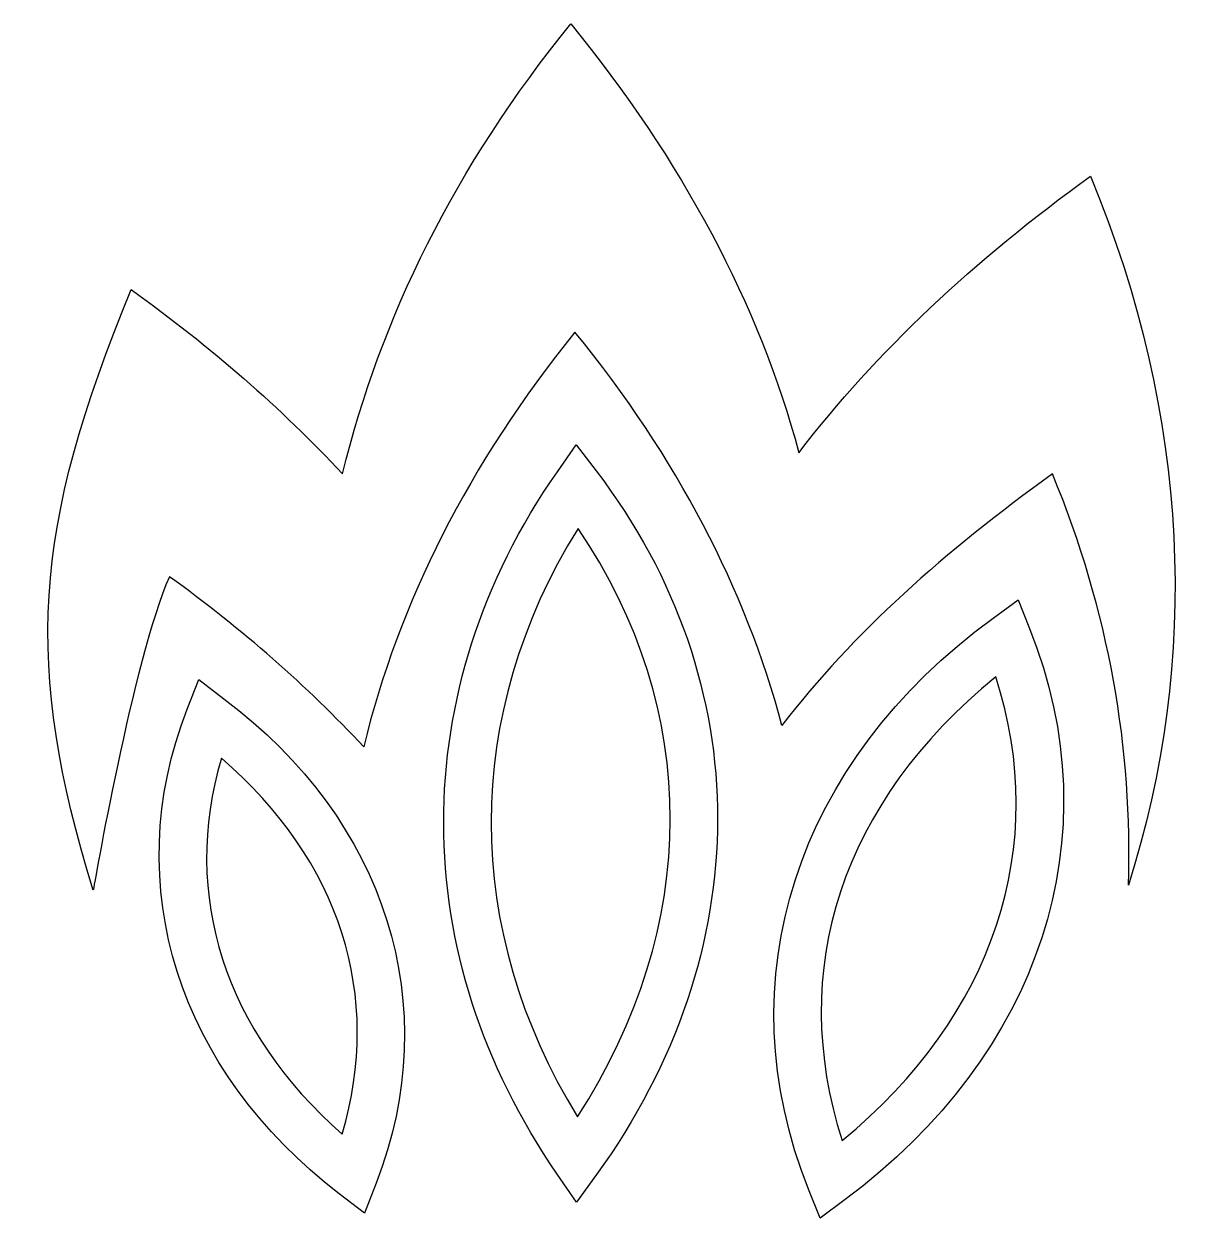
# Model space of a CAD drawing. Header units: centimetres. Extents: x -9.6 to 9.7, y -9.9 to 9.7.
import ezdxf

# ---------------------------------------------------------------- set-up
doc = ezdxf.new("R2010")
doc.units = ezdxf.units.CM
doc.header["$MEASUREMENT"] = 0
doc.layers.add('Layer 1', color=7, linetype='Continuous')

msp = doc.modelspace()

# ---------------------------------------------------------------- linework, layer by layer
at = {"layer": 'Layer 1'}
for points, knots in [([(-0.62856, 9.67228), (-2.52072, 7.33685), (-3.74954, 4.85063), (-4.3697, 2.29289), (-4.3697, 2.29289), (-5.37861, 3.37302), (-6.5255, 4.37219), (-7.83532, 5.31448), (-7.83532, 5.31448), (-9.45891, 1.40239), (-9.59668, -0.8681), (-8.45865, -4.53039), (-8.45865, -4.53039), (-8.45865, -4.53039), (-7.80619, -0.74877), (-7.21073, 0.60752), (-7.21073, 0.60752), (-6.00633, -0.25853), (-4.95074, -1.18896), (-4.02308, -2.18214), (-4.02308, -2.18214), (-3.45297, 0.16957), (-2.29841, 2.46983), (-0.55873, 4.61744), (-0.55873, 4.61744), (1.12293, 2.55602), (2.23507, 0.4076), (2.83579, -1.83299), (2.83579, -1.83299), (3.99802, -0.3168), (5.51965, 1.03283), (7.27135, 2.29293), (7.27135, 2.29293), (8.2058, 0.04132), (8.59101, -2.24072), (8.51793, -4.44872), (8.51793, -4.44872), (9.69387, -0.75641), (9.53426, 3.2229), (7.89469, 7.17383), (7.89469, 7.17383), (5.98954, 5.80308), (4.37771, 4.28988), (3.11385, 2.64077), (3.11385, 2.64077), (2.46037, 5.07791), (1.20027, 7.43042), (-0.62856, 9.67228)], [0, 0, 0, 0, 0.07692308, 0.07692308, 0.07692308, 0.07692308, 0.15384615, 0.15384615, 0.15384615, 0.15384615, 0.23076923, 0.23076923, 0.23076923, 0.23076923, 0.30769231, 0.30769231, 0.30769231, 0.30769231, 0.38461538, 0.38461538, 0.38461538, 0.38461538, 0.46153846, 0.46153846, 0.46153846, 0.46153846, 0.53846154, 0.53846154, 0.53846154, 0.53846154, 0.61538462, 0.61538462, 0.61538462, 0.61538462, 0.69230769, 0.69230769, 0.69230769, 0.69230769, 0.76923077, 0.76923077, 0.76923077, 0.76923077, 0.84615385, 0.84615385, 0.84615385, 0.84615385, 1, 1, 1, 1]), ([(-0.53895, 2.76989), (-0.53895, 2.76989), (-0.84737, 2.32848), (-0.84737, 2.32848), (-0.84737, 2.32848), (-3.34215, -1.24998), (-3.32335, -5.60892), (-0.84864, -9.19139), (-0.84864, -9.19139), (-0.84864, -9.19139), (-0.53112, -9.65123), (-0.53112, -9.65123), (-0.53112, -9.65123), (-0.53112, -9.65123), (-0.20432, -9.19792), (-0.20432, -9.19792), (-0.20432, -9.19792), (2.4281, -5.55136), (2.45437, -1.14443), (-0.2109, 2.3416), (-0.2109, 2.3416), (-0.2109, 2.3416), (-0.53897, 2.7699), (-0.53897, 2.7699), (-0.53897, 2.7699), (-0.53897, 2.7699), (-0.53895, 2.76989), (-0.53895, 2.76989)], [0, 0, 0, 0, 0.125, 0.125, 0.125, 0.125, 0.25, 0.25, 0.25, 0.25, 0.375, 0.375, 0.375, 0.375, 0.5, 0.5, 0.5, 0.5, 0.625, 0.625, 0.625, 0.625, 0.75, 0.75, 0.75, 0.75, 1, 1, 1, 1]), ([(-0.50867, 1.39943), (1.51708, -1.58817), (1.50283, -5.11932), (-0.5166, -8.25041), (-0.5166, -8.25041), (-2.40151, -5.1789), (-2.41015, -1.66445), (-0.50867, 1.39948), (-0.50867, 1.39948), (-0.50867, 1.39948), (-0.50867, 1.39943), (-0.50867, 1.39943)], [0, 0, 0, 0, 0.25, 0.25, 0.25, 0.25, 0.5, 0.5, 0.5, 0.5, 1, 1, 1, 1]), ([(6.70732, 0.22665), (6.70732, 0.22665), (6.2988, -0.07249), (6.2988, -0.07249), (6.2988, -0.07249), (3.0549, -2.44132), (1.90363, -6.00974), (3.27059, -9.43504), (3.27059, -9.43504), (3.27059, -9.43504), (3.46035, -9.91069), (3.46035, -9.91069), (3.46035, -9.91069), (3.46035, -9.91069), (3.87149, -9.60497), (3.87149, -9.60497), (3.87149, -9.60497), (7.07048, -7.23357), (8.26476, -3.65465), (6.89704, -0.24368), (6.89704, -0.24368), (6.89704, -0.24368), (6.70728, 0.2267), (6.70728, 0.2267), (6.70728, 0.2267), (6.70728, 0.2267), (6.70732, 0.22665), (6.70732, 0.22665)], [0, 0, 0, 0, 0.125, 0.125, 0.125, 0.125, 0.25, 0.25, 0.25, 0.25, 0.375, 0.375, 0.375, 0.375, 0.5, 0.5, 0.5, 0.5, 0.625, 0.625, 0.625, 0.625, 0.75, 0.75, 0.75, 0.75, 1, 1, 1, 1]), ([(-6.7298, -1.08055), (-6.7298, -1.08055), (-6.91829, -1.56548), (-6.91829, -1.56548), (-6.91829, -1.56548), (-8.04439, -4.45871), (-7.05888, -7.4991), (-4.42507, -9.51018), (-4.42507, -9.51018), (-4.42507, -9.51018), (-4.00866, -9.82783), (-4.00866, -9.82783), (-4.00866, -9.82783), (-4.00866, -9.82783), (-3.8189, -9.33893), (-3.8189, -9.33893), (-3.8189, -9.33893), (-2.69344, -6.4344), (-3.6439, -3.40202), (-6.3147, -1.3928), (-6.3147, -1.3928), (-6.3147, -1.3928), (-6.7298, -1.08055), (-6.7298, -1.08055)], [0, 0, 0, 0, 0.14285714, 0.14285714, 0.14285714, 0.14285714, 0.28571429, 0.28571429, 0.28571429, 0.28571429, 0.42857143, 0.42857143, 0.42857143, 0.42857143, 0.57142857, 0.57142857, 0.57142857, 0.57142857, 0.71428571, 0.71428571, 0.71428571, 0.71428571, 1, 1, 1, 1]), ([(6.34362, -1.03712), (7.23792, -3.81359), (6.31958, -6.58073), (3.82273, -8.63916), (3.82273, -8.63916), (2.92168, -5.84427), (3.81134, -3.09239), (6.34353, -1.03712), (6.34353, -1.03712), (6.34353, -1.03712), (6.34362, -1.03712), (6.34362, -1.03712)], [0, 0, 0, 0, 0.25, 0.25, 0.25, 0.25, 0.5, 0.5, 0.5, 0.5, 1, 1, 1, 1]), ([(-6.35817, -2.36794), (-4.40267, -4.04947), (-3.70762, -6.26873), (-4.37628, -8.53248), (-4.37628, -8.53248), (-6.30534, -6.84812), (-7.02122, -4.61744), (-6.35817, -2.36794)], [0, 0, 0, 0, 0.33333333, 0.33333333, 0.33333333, 0.33333333, 1, 1, 1, 1])]:
    msp.add_open_spline(points, degree=3, knots=knots, dxfattribs=at)

doc.saveas('drawing.dxf')
